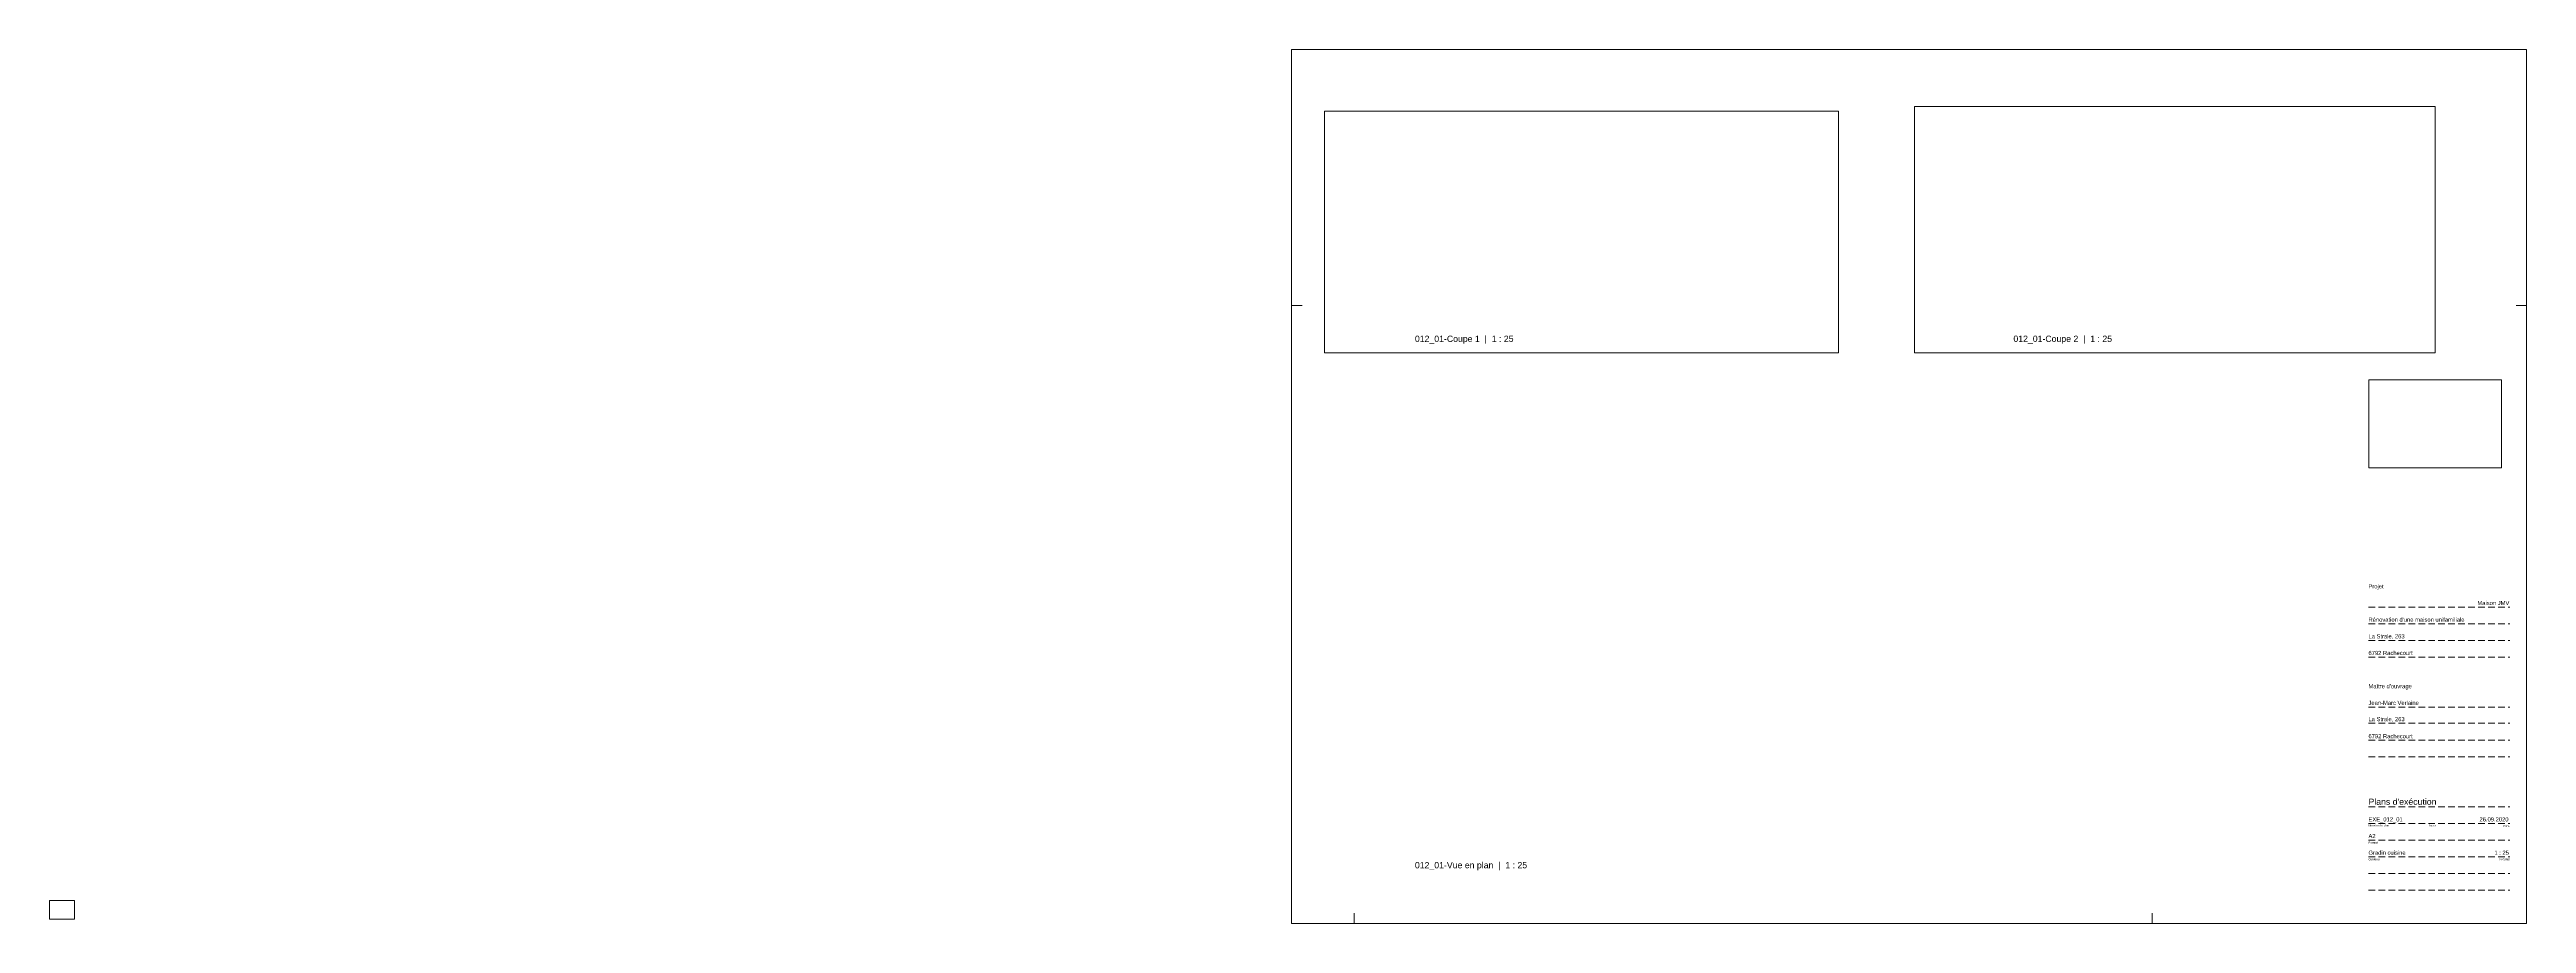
# Paper-space layout 'Layout1' of a CAD drawing. Header units: millimetres. Extents: x 0 to 1191, y -2 to 418.
import ezdxf

# ---------------------------------------------------------------- set-up
doc = ezdxf.new("R2010")
doc.units = ezdxf.units.MM
doc.linetypes.add('Demolished', pattern=[4.8, 3.2, -1.6])
doc.layers.add('A-GLAZ', color=151, linetype='Continuous')
doc.layers.add('G-ANNO-TTLB', color=6, linetype='Continuous', lineweight=18)
doc.styles.add('Arial', font='arial.ttf', dxfattribs={"height": 1})
doc.styles.add('Arial_1', font='arial.ttf', dxfattribs={"height": 2})
doc.styles.add('Arial_2', font='arial.ttf', dxfattribs={"height": 3})

# ---------------------------------------------------------------- blocks, each defined once
blk = doc.blocks.new('Cartouche_Standard - ESCH_A2_LANDSCAPE-636584-Gradin cuisine')
at = {"layer": 'G-ANNO-TTLB'}
for p, q in [((597.5, 418), (597.5, -2)), ((1191.5, 418), (597.5, 418)), ((1191.5, -2), (1191.5, 418)), ((602.5, 295), (597.5, 295)), ((1191.5, 295), (1186.5, 295)), ((627.5, -2), (627.5, 3)), ((1011.5, -2), (1011.5, 3)), ((597.5, -2), (1191.5, -2))]:
    blk.add_line(p, q, dxfattribs=at)
at = {"layer": 'G-ANNO-TTLB', "linetype": 'Demolished', "lineweight": 9}
for p, q in [((1115.5, 150), (1183.5, 150)), ((1115.5, 142), (1183.5, 142)), ((1115.5, 134), (1183.5, 134)), ((1115.5, 126), (1183.5, 126)), ((1115.5, 102), (1183.5, 102)), ((1115.5, 94.2), (1183.5, 94.2)), ((1115.5, 86), (1183.5, 86)), ((1115.5, 78), (1183.5, 78)), ((1115.5, 54), (1183.5, 54)), ((1115.5, 46), (1183.5, 46)), ((1115.5, 38), (1183.5, 38)), ((1115.5, 30), (1183.5, 30)), ((1115.5, 22), (1183.5, 22)), ((1115.5, 14), (1183.5, 14))]:
    blk.add_line(p, q, dxfattribs=at)
at = {"layer": 'G-ANNO-TTLB', "lineweight": 9, "attachment_point": 1}
for s, insert, char_height, width, style in [('Projet', (1115.5, 161), 2, 9.059, 'Arial_1'), ("Maître d'ouvrage", (1115.5, 113), 2, 25.814, 'Arial_1'), ('Numéro de plan', (1115.5, 45.6), 1, 11.624, 'Arial'), ('Format', (1115.5, 37.3), 1, 5.291, 'Arial'), ('Index', (1144.6, 45.6), 1, 4.008, 'Arial'), ('Date', (1180.5, 45.3), 1, 3.608, 'Arial'), ('Contenu', (1115.5, 29.3), 1, 6.253, 'Arial'), ('Maßstab', (1178.1, 29.3), 1, 6.574, 'Arial')]:
    blk.add_mtext(s, dxfattribs=dict(at, insert=insert, char_height=char_height, width=width, style=style))

psp = doc.layouts.get("Layout1")

# ---------------------------------------------------------------- block references
at = {"layer": 'G-ANNO-TTLB', "lineweight": 9}
psp.add_blockref('Cartouche_Standard - ESCH_A2_LANDSCAPE-636584-Gradin cuisine', (0, 0), dxfattribs=at)

# ---------------------------------------------------------------- texts
at = {"layer": 'G-ANNO-TTLB', "lineweight": 9, "insert": (1115.5, 58), "char_height": 3, "width": 40.245, "attachment_point": 1, "style": 'Arial_2'}
psp.add_mtext("Plans d'exécution", dxfattribs=at)

# ---------------------------------------------------------------- viewports
at = {"layer": '0'}
psp.add_viewport(center=(6, 4.5), size=(12, 9), view_center_point=(6, 4.5), view_height=12, dxfattribs=at)
at = {"layer": 'A-GLAZ'}
for center, size, view_center_point, view_height, status in [((736.9, 330.3), (247.2, 116.051), (22350.2, -335.2), 2901.272, 3), ((1022.3, 331.5), (250.5, 118.416), (29197.6, -305.6), 2960.409, 4), ((1147.6, 238.1), (63.7, 42.294), (33284.1, 3436.3), 1057.35, 5)]:
    psp.add_viewport(center=center, size=size, view_center_point=view_center_point, view_height=view_height, status=status, dxfattribs=at)

# ---------------------------------------------------------------- next in the draw order: texts
at = {"layer": 'G-ANNO-TTLB', "lineweight": 9, "attachment_point": 1, "bg_fill": 3, "box_fill_scale": 1.25, "bg_fill_color": 256, "bg_fill_true_color": 13158600, "bg_fill_transparency": 0}
for s, insert, char_height, width, style in [('012_01-Coupe 1  |  1 : 25', (656.8, 280.5), 3, 58.684, 'Arial_2'), ('012_01-Coupe 2  |  1 : 25', (944.7, 280.5), 3, 58.684, 'Arial_2'), ('Maison JMV', (1167.9, 153), 2, 19, 'Arial_1'), ('Jean-Marc Verlaine', (1115.5, 105), 2, 29.983, 'Arial_1'), ('EXE_012_01', (1115.5, 49), 2, 20.443, 'Arial_1'), ('26.09.2020', (1168.9, 49), 2, 17.316, 'Arial_1'), ('012_01-Vue en plan  |  1 : 25', (656.8, 27.5), 3, 66.781, 'Arial_2'), ('Gradin cuisine', (1115.5, 33), 2, 22.207, 'Arial_1'), (' 1 : 25', (1175.3, 33), 2, 9.62, 'Arial_1')]:
    psp.add_mtext(s, dxfattribs=dict(at, insert=insert, char_height=char_height, width=width, style=style))

# ---------------------------------------------------------------- next in the draw order: texts
at = {"layer": 'G-ANNO-TTLB', "lineweight": 9, "char_height": 2, "attachment_point": 1, "style": 'Arial_1', "bg_fill": 3, "box_fill_scale": 1.25, "bg_fill_color": 256, "bg_fill_true_color": 13158600, "bg_fill_transparency": 0}
for s, insert, width in [("Rénovation d'une maison unifamiliale", (1115.5, 145), 57.641), ('La Strale, 263', (1115.5, 97.2), 21.565), ('A2', (1115.5, 41), 4.249)]:
    psp.add_mtext(s, dxfattribs=dict(at, insert=insert, width=width))

# ---------------------------------------------------------------- next in the draw order: texts
for s, insert, width in [('La Strale, 263', (1115.5, 137), 21.565), ('6792 Rachecourt', (1115.5, 89), 26.376)]:
    psp.add_mtext(s, dxfattribs=dict(at, insert=insert, width=width))

# ---------------------------------------------------------------- next in the draw order: texts
at = {"layer": 'G-ANNO-TTLB', "lineweight": 9, "insert": (1115.5, 129), "char_height": 2, "width": 26.376, "attachment_point": 1, "style": 'Arial_1', "bg_fill": 3, "box_fill_scale": 1.25, "bg_fill_color": 256, "bg_fill_true_color": 13158600, "bg_fill_transparency": 0}
psp.add_mtext('6792 Rachecourt', dxfattribs=at)

doc.saveas('drawing.dxf')
